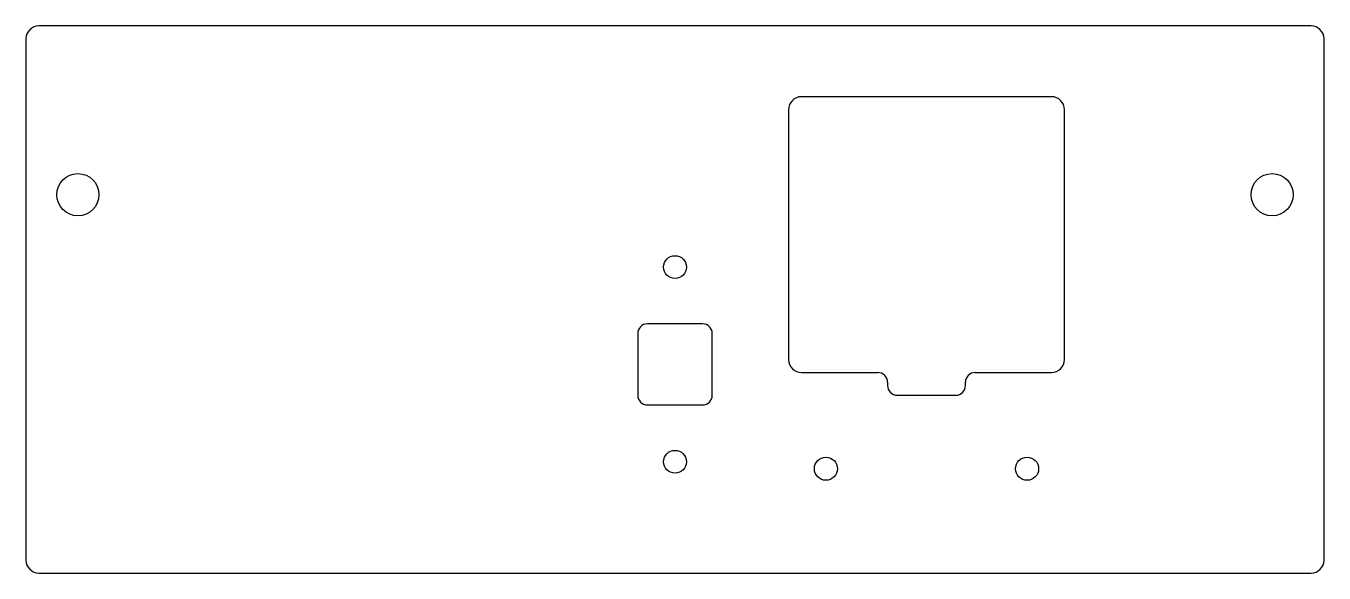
# Model space of a CAD drawing. Extents: x -100 to 100, y -42 to 42.
import ezdxf

# ---------------------------------------------------------------- set-up
doc = ezdxf.new("R2010")
doc.units = 0
doc.layers.get('0').update_dxf_attribs({"linetype": 'CONTINUOUS'})

msp = doc.modelspace()

# ---------------------------------------------------------------- linework, layer by layer
at = {"color": 7, "linetype": 'CONTINUOUS'}
for p, q in [((98, 42.15), (-98, 42.15)), ((-100, 40.15), (-100, -40.15)), ((100, -40.15), (100, 40.15)), ((58, 31.25), (19.5, 31.25)), ((17.5, 29.25), (17.5, -9.25)), ((60, -9.25), (60, 29.25)), ((4.25, -3.75), (-4.25, -3.75)), ((-5.75, -5.25), (-5.75, -14.75)), ((5.75, -14.75), (5.75, -5.25)), ((19.5, -11.25), (31.25, -11.25)), ((46.25, -11.25), (58, -11.25)), ((32.75, -12.75), (32.75, -13.25)), ((44.75, -13.25), (44.75, -12.75)), ((34.25, -14.75), (43.25, -14.75)), ((-4.25, -16.25), (4.25, -16.25)), ((-98, -42.15), (98, -42.15))]:
    msp.add_line(p, q, dxfattribs=at)
for centre, radius in [((-92, 16.15), 3.25), ((92, 16.15), 3.25), ((0, 5), 1.75), ((0, -25), 1.75), ((23.25, -26.08), 1.77), ((54.25, -26.08), 1.78)]:
    msp.add_circle(centre, radius, dxfattribs=at)
for centre, radius, start, end in [((-98, 40.15), 2, 90, 180), ((98, 40.15), 2, 0, 90), ((19.5, 29.25), 2, 90, 180), ((58, 29.25), 2, 0, 90), ((-4.25, -5.25), 1.5, 90, 180), ((4.25, -5.25), 1.5, 0, 90), ((19.5, -9.25), 2, 180, 270), ((58, -9.25), 2, 270, 0), ((31.25, -12.75), 1.5, 0, 90), ((46.25, -12.75), 1.5, 90, 180), ((34.25, -13.25), 1.5, 180, 270), ((43.25, -13.25), 1.5, 270, 0), ((-4.25, -14.75), 1.5, 180, 270), ((4.25, -14.75), 1.5, 270, 0), ((-98, -40.15), 2, 180, 270), ((98, -40.15), 2, 270, 0)]:
    msp.add_arc(centre, radius, start, end, dxfattribs=at)

doc.saveas('drawing.dxf')
